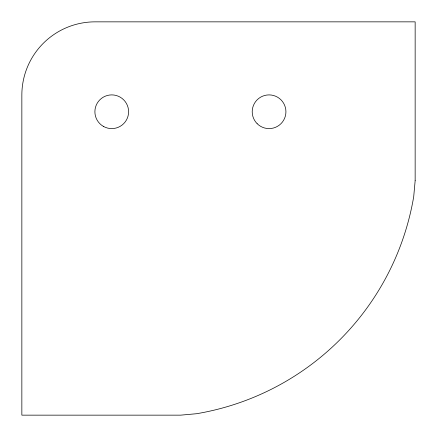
<?xml version="1.0" encoding="UTF-8"?>
<svg xmlns="http://www.w3.org/2000/svg" width="437" height="437" viewBox="0 0 437 437"><rect width="100%" height="100%" fill="white"/><g stroke="black" fill="none" stroke-linecap="round" stroke-linejoin="round"><path stroke-width="0.66" d="M415.15 180.71L413.719 196.574A264.931 264.931 0 0 1 196.574 413.719L180.71 415.15L21.85 415.15L21.85 95.08A73.23 73.23 0 0 1 95.08 21.85L415.15 21.85L415.15 180.71M103.318 126.342A16.857 16.857 0 0 0 128.604 111.746A16.857 16.857 0 0 0 103.318 97.151A16.857 16.857 0 0 0 103.318 126.342M257.147 123.666A16.857 16.857 0 0 0 285.35 116.111A16.857 16.857 0 0 0 264.707 95.468A16.857 16.857 0 0 0 257.147 123.666"/></g></svg>
